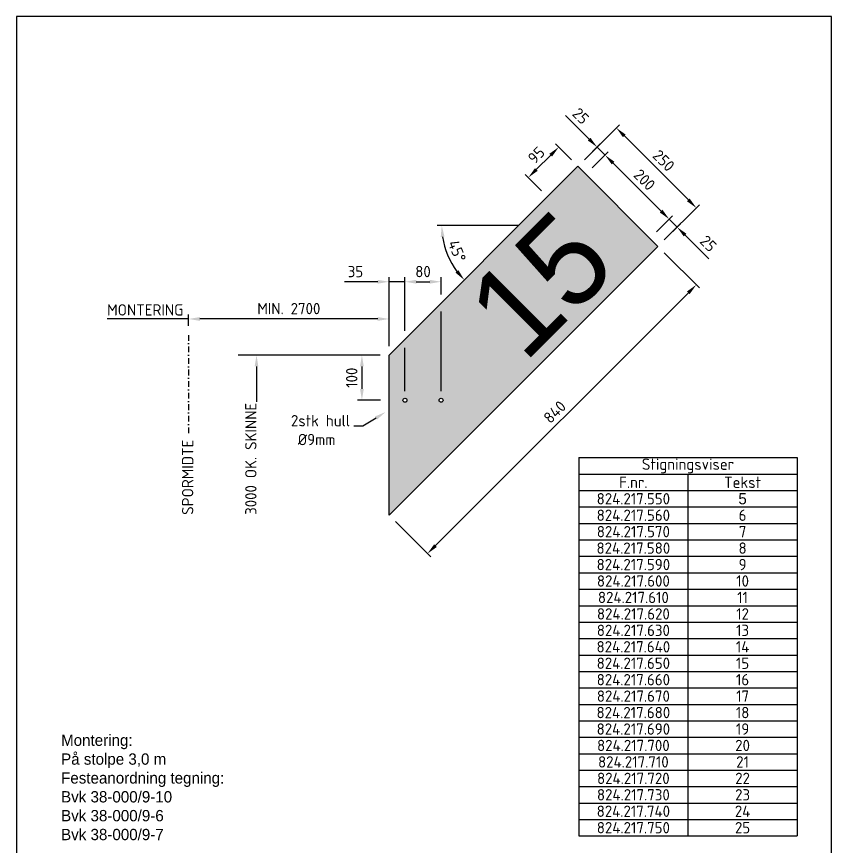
# Model space of a CAD drawing. Header units: millimetres. Extents: x 0 to 1800, y 0 to 2770.
# Drawn here: x 0 to 1800, y 937 to 2770 of the extents above; entities that cross this region are included whole.
import ezdxf
from ezdxf import colors
from ezdxf.entities.mleader import LeaderData, LeaderLine
from ezdxf.enums import TextEntityAlignment as Align
from ezdxf.math import Vec2, Vec3

# ---------------------------------------------------------------- set-up
doc = ezdxf.new("R2010")
doc.units = ezdxf.units.MM
doc.linetypes.add('DASHDOT', pattern=[25.4, 12.7, -6.35, 0, -6.35])
doc.layers.add('AM_6', color=2, linetype='Continuous', lineweight=35)
for name, color, linetype in [('DIM-ISO_1-10', 4, 'Continuous'), ('RAMME', 7, 'Continuous'), ('Senterlinjer', 4, 'DASHDOT'), ('Skilt', 250, 'Continuous'), ('Skilt-kontur', 4, 'Continuous'), ('Skilt-tekst', 7, 'Continuous'), ('Tekst', 2, 'Continuous')]:
    doc.layers.add(name, color=color, linetype=linetype)
doc.layers.add('Skravur-Gul', color=7, linetype='Continuous', true_color=0xffcc1f)
doc.styles.add('ISO25', font='ISO3098.shx')
doc.styles.add('NSB Myriad Semibold', font='Myrsmbd.ttf')
doc.dimstyles.new('DIM-ISO_1-10', dxfattribs={"dimscale": 10, "dimtxt": 2.5, "dimasz": 2.5, "dimexe": 1, "dimexo": 2, "dimgap": 1, "dimtad": 1, "dimdec": 0, "dimdsep": 46, "dimtxsty": 'ISO25', "dimcen": 0, "dimclrd": 256, "dimclre": 256, "dimclrt": 2, "dimadec": 0, "dimazin": 0, "dimtp": 0.1, "dimtm": 0.1, "dimtfac": 0.71, "dimtdec": 0, "dimtmove": 0, "dimatfit": 3, "dimfxl": 1, "dimtzin": 0, "dimarcsym": 0})

# ---------------------------------------------------------------- blocks, each defined once
blk = doc.blocks.new('*D8')
at = {"layer": 'Defpoints', "color": 0, "transparency": 16777216}
for p in [(1240, 2439.2), (1501.7, 2347.3), (1416.8, 2262.4)]:
    blk.add_point(p, dxfattribs=at)
at = {"layer": 'DIM-ISO_1-10', "lineweight": -2, "transparency": 16777216}
for p, q in [((1254.2, 2453.3), (1332, 2531.1)), ((1342.6, 2506.4), (1484, 2365)), ((1430.9, 2276.6), (1508.7, 2354.3))]:
    blk.add_line(p, q, dxfattribs=at)
at = {"layer": 'DIM-ISO_1-10', "transparency": 16777216}
for points in [[(1345.5, 2509.3), (1339.6, 2503.4), (1324.9, 2524.1)], [(1486.9, 2367.9), (1481, 2362), (1501.7, 2347.3)]]:
    blk.add_solid(points, dxfattribs=at)
at = {"layer": 'DIM-ISO_1-10', "color": 2, "transparency": 16777216, "insert": (1429.5, 2451.9), "char_height": 25, "attachment_point": 5, "rotation": 315, "style": 'ISO25'}
blk.add_mtext('250', dxfattribs=at)
blk = doc.blocks.new('*D9')
at = {"layer": 'Defpoints', "color": 0, "transparency": 16777216}
for p in [(1300.1, 2463.9), (1257.7, 2421.5), (1399.1, 2280.1)]:
    blk.add_point(p, dxfattribs=at)
at = {"layer": 'DIM-ISO_1-10', "lineweight": -2, "transparency": 16777216}
for p, q in [((1271.8, 2435.7), (1307.2, 2471)), ((1423.9, 2340.2), (1317.8, 2446.3)), ((1413.3, 2294.2), (1448.6, 2329.6))]:
    blk.add_line(p, q, dxfattribs=at)
at = {"layer": 'DIM-ISO_1-10', "transparency": 16777216}
for points in [[(1320.8, 2449.2), (1314.9, 2443.3), (1300.1, 2463.9)], [(1426.8, 2343.2), (1420.9, 2337.3), (1441.6, 2322.5)]]:
    blk.add_solid(points, dxfattribs=at)
at = {"layer": 'DIM-ISO_1-10', "color": 2, "transparency": 16777216, "insert": (1387.1, 2409.5), "char_height": 25, "attachment_point": 5, "rotation": 315, "style": 'ISO25'}
blk.add_mtext('200', dxfattribs=at)
blk = doc.blocks.new('*D10')
at = {"layer": 'Defpoints', "color": 0, "transparency": 16777216}
for p in [(1416.8, 2262.4), (822.8, 1668.5), (907.7, 1583.6)]:
    blk.add_point(p, dxfattribs=at)
at = {"layer": 'DIM-ISO_1-10', "lineweight": -2, "transparency": 16777216}
for p, q in [((1430.9, 2248.3), (1508.7, 2170.5)), ((1484, 2159.9), (925.4, 1601.3)), ((837, 1654.3), (914.8, 1576.5))]:
    blk.add_line(p, q, dxfattribs=at)
at = {"layer": 'DIM-ISO_1-10', "transparency": 16777216}
for points in [[(1481, 2162.8), (1486.9, 2156.9), (1501.7, 2177.6)], [(922.4, 1604.2), (928.3, 1598.3), (907.7, 1583.6)]]:
    blk.add_solid(points, dxfattribs=at)
at = {"layer": 'DIM-ISO_1-10', "color": 2, "transparency": 16777216, "insert": (1188.8, 1896.5), "char_height": 25, "attachment_point": 5, "rotation": 45, "style": 'ISO25'}
blk.add_mtext('840', dxfattribs=at)
blk = doc.blocks.new('*D11')
at = {"layer": 'Defpoints', "color": 0, "transparency": 16777216}
for p in [(1197.6, 2481.6), (1240, 2439.2), (1190.5, 2354.3)]:
    blk.add_point(p, dxfattribs=at)
at = {"layer": 'DIM-ISO_1-10', "lineweight": -2, "transparency": 16777216}
for p, q in [((1225.9, 2453.3), (1190.5, 2488.7)), ((1148.1, 2432.1), (1179.9, 2463.9)), ((1159.6, 2385.3), (1123.4, 2421.5))]:
    blk.add_line(p, q, dxfattribs=at)
at = {"layer": 'DIM-ISO_1-10', "transparency": 16777216}
for points in [[(1177, 2466.9), (1182.9, 2461), (1197.6, 2481.6)], [(1145.2, 2435.1), (1151.1, 2429.2), (1130.4, 2414.5)]]:
    blk.add_solid(points, dxfattribs=at)
at = {"layer": 'DIM-ISO_1-10', "color": 2, "transparency": 16777216, "insert": (1148.1, 2463.9), "char_height": 25, "attachment_point": 5, "rotation": 45, "style": 'ISO25'}
blk.add_mtext('95', dxfattribs=at)
blk = doc.blocks.new('*D13')
at = {"layer": 'Defpoints', "color": 0, "transparency": 16777216}
for p in [(857.8, 2184.2), (822.8, 2022), (857.8, 1922.5)]:
    blk.add_point(p, dxfattribs=at)
at = {"layer": 'DIM-ISO_1-10', "lineweight": -2, "transparency": 16777216}
for p, q in [((797.8, 2184.2), (724.3, 2184.2)), ((822.8, 2042), (822.8, 2194.2)), ((857.8, 2184.2), (822.8, 2184.2)), ((857.8, 2075.8), (857.8, 2194.2)), ((882.8, 2184.2), (907.8, 2184.2)), ((857.8, 1942.5), (857.8, 2038.3))]:
    blk.add_line(p, q, dxfattribs=at)
at = {"layer": 'DIM-ISO_1-10', "transparency": 16777216}
for points in [[(797.8, 2188.4), (797.8, 2180), (822.8, 2184.2)], [(882.8, 2188.4), (882.8, 2180), (857.8, 2184.2)]]:
    blk.add_solid(points, dxfattribs=at)
at = {"layer": 'DIM-ISO_1-10', "color": 2, "transparency": 16777216, "insert": (748.6, 2206.7), "char_height": 25, "attachment_point": 5, "style": 'ISO25'}
blk.add_mtext('35', dxfattribs=at)
blk = doc.blocks.new('*D14')
at = {"layer": 'Defpoints', "color": 0, "transparency": 16777216}
for p in [(937.8, 2184.2), (857.8, 1922.5), (937.8, 1922.5)]:
    blk.add_point(p, dxfattribs=at)
at = {"layer": 'DIM-ISO_1-10', "lineweight": -2, "transparency": 16777216}
for p, q in [((857.8, 2075.8), (857.8, 2194.2)), ((882.8, 2184.2), (912.8, 2184.2)), ((937.8, 2155.8), (937.8, 2194.2)), ((937.8, 1942.5), (937.8, 2118.3)), ((857.8, 1942.5), (857.8, 2038.3))]:
    blk.add_line(p, q, dxfattribs=at)
at = {"layer": 'DIM-ISO_1-10', "transparency": 16777216}
for points in [[(882.8, 2188.4), (882.8, 2180), (857.8, 2184.2)], [(912.8, 2188.4), (912.8, 2180), (937.8, 2184.2)]]:
    blk.add_solid(points, dxfattribs=at)
at = {"layer": 'DIM-ISO_1-10', "color": 2, "transparency": 16777216, "insert": (897.8, 2206.7), "char_height": 25, "attachment_point": 5, "style": 'ISO25'}
blk.add_mtext('80', dxfattribs=at)
blk = doc.blocks.new('*D15')
at = {"layer": 'Defpoints', "color": 0, "transparency": 16777216}
for p in [(822.8, 2022), (762.8, 1922.5), (857.8, 1922.5)]:
    blk.add_point(p, dxfattribs=at)
at = {"layer": 'DIM-ISO_1-10', "lineweight": -2, "transparency": 16777216}
for p, q in [((802.8, 2022), (752.8, 2022)), ((762.8, 1997), (762.8, 1947.5)), ((804.1, 1922.5), (752.8, 1922.5))]:
    blk.add_line(p, q, dxfattribs=at)
at = {"layer": 'DIM-ISO_1-10', "transparency": 16777216}
for points in [[(758.7, 1997), (767, 1997), (762.8, 2022)], [(758.7, 1947.5), (767, 1947.5), (762.8, 1922.5)]]:
    blk.add_solid(points, dxfattribs=at)
at = {"layer": 'DIM-ISO_1-10', "color": 2, "transparency": 16777216, "insert": (740.3, 1972.2), "char_height": 25, "attachment_point": 5, "rotation": 90, "style": 'ISO25'}
blk.add_mtext('100', dxfattribs=at)
blk = doc.blocks.new('*D16')
at = {"layer": 'Defpoints', "color": 0, "transparency": 16777216}
for p in [(1282.5, 2481.6), (1240, 2439.2), (1257.7, 2421.5)]:
    blk.add_point(p, dxfattribs=at)
at = {"layer": 'DIM-ISO_1-10', "lineweight": -2, "transparency": 16777216}
for p, q in [((1264.8, 2499.3), (1212.8, 2551.3)), ((1254.2, 2453.3), (1289.5, 2488.7)), ((1300.1, 2463.9), (1282.5, 2481.6)), ((1271.8, 2435.7), (1307.2, 2471)), ((1317.8, 2446.3), (1335.5, 2428.6))]:
    blk.add_line(p, q, dxfattribs=at)
at = {"layer": 'DIM-ISO_1-10', "transparency": 16777216}
for points in [[(1267.7, 2502.2), (1261.8, 2496.4), (1282.5, 2481.6)], [(1320.8, 2449.2), (1314.9, 2443.3), (1300.1, 2463.9)]]:
    blk.add_solid(points, dxfattribs=at)
at = {"layer": 'DIM-ISO_1-10', "color": 2, "transparency": 16777216, "insert": (1246.2, 2550.4), "char_height": 25, "attachment_point": 5, "rotation": 315, "style": 'ISO25'}
blk.add_mtext('25', dxfattribs=at)
blk = doc.blocks.new('*D17')
at = {"layer": 'Defpoints', "color": 0, "transparency": 16777216}
for p in [(1459.2, 2304.8), (1399.1, 2280.1), (1416.8, 2262.4)]:
    blk.add_point(p, dxfattribs=at)
at = {"layer": 'DIM-ISO_1-10', "lineweight": -2, "transparency": 16777216}
for p, q in [((1423.9, 2340.2), (1406.2, 2357.9)), ((1413.3, 2294.2), (1448.6, 2329.6)), ((1430.9, 2276.6), (1466.3, 2311.9)), ((1441.6, 2322.5), (1459.2, 2304.8)), ((1476.9, 2287.2), (1528.9, 2235.2))]:
    blk.add_line(p, q, dxfattribs=at)
at = {"layer": 'DIM-ISO_1-10', "transparency": 16777216}
for points in [[(1426.8, 2343.2), (1420.9, 2337.3), (1441.6, 2322.5)], [(1479.9, 2290.1), (1474, 2284.2), (1459.2, 2304.8)]]:
    blk.add_solid(points, dxfattribs=at)
at = {"layer": 'DIM-ISO_1-10', "color": 2, "transparency": 16777216, "insert": (1528, 2268.6), "char_height": 25, "attachment_point": 5, "rotation": 315, "style": 'ISO25'}
blk.add_mtext('25', dxfattribs=at)
blk = doc.blocks.new('*D18')
at = {"layer": 'Defpoints', "color": 0, "transparency": 16777216}
for p in [(380, 2102), (380, 2066.5), (822.8, 2022)]:
    blk.add_point(p, dxfattribs=at)
at = {"layer": 'DIM-ISO_1-10', "lineweight": -2, "transparency": 16777216}
for p, q in [((380, 2086.5), (380, 2112)), ((822.8, 2042), (822.8, 2112)), ((797.8, 2102), (405, 2102))]:
    blk.add_line(p, q, dxfattribs=at)
at = {"layer": 'DIM-ISO_1-10', "transparency": 16777216}
for points in [[(405, 2106.2), (405, 2097.8), (380, 2102)], [(797.8, 2106.2), (797.8, 2097.8), (822.8, 2102)]]:
    blk.add_solid(points, dxfattribs=at)
at = {"layer": 'DIM-ISO_1-10', "color": 2, "transparency": 16777216, "insert": (601.4, 2124.9), "char_height": 25, "attachment_point": 5, "style": 'ISO25'}
blk.add_mtext('MIN. 2700', dxfattribs=at)
blk = doc.blocks.new('*D19')
at = {"layer": 'Defpoints', "color": 0, "transparency": 16777216}
for p in [(1240, 2439.2), (929.2, 2308.4), (1109.2, 2308.4), (945, 2264.4), (822.8, 2022)]:
    blk.add_point(p, dxfattribs=at)
at = {"layer": 'DIM-ISO_1-10', "lineweight": -2, "transparency": 16777216}
blk.add_arc((1109.2, 2308.4), 170, 188.4335, 216.5665, dxfattribs=at)
at = {"layer": 'DIM-ISO_1-10', "transparency": 16777216}
for points in [[(936.9, 2283.2), (945.2, 2283.8), (939.2, 2308.4)], [(975.9, 2209.9), (969.5, 2204.4), (989, 2188.2)]]:
    blk.add_solid(points, dxfattribs=at)
at = {"layer": 'DIM-ISO_1-10', "color": 2, "transparency": 16777216, "insert": (973, 2252), "char_height": 25, "attachment_point": 5, "rotation": 292.5, "style": 'ISO25'}
blk.add_mtext('45°', dxfattribs=at)
blk = doc.blocks.new('*T23')
at = {"layer": 'Tekst', "color": 0, "linetype": 'ByBlock', "lineweight": -2, "transparency": 16777216}
for p, q in [((0, 0), (482.5, 0)), ((0, 0), (0, -835.7)), ((482.5, 0), (482.5, -835.7)), ((0, -36.3), (482.5, -36.3)), ((241.3, -36.3), (241.3, -835.7)), ((0, -72.7), (482.5, -72.7)), ((0, -109), (482.5, -109)), ((0, -145.3), (482.5, -145.3)), ((0, -181.7), (482.5, -181.7)), ((0, -218), (482.5, -218)), ((0, -254.3), (482.5, -254.3)), ((0, -290.7), (482.5, -290.7)), ((0, -327), (482.5, -327)), ((0, -363.3), (482.5, -363.3)), ((0, -399.7), (482.5, -399.7)), ((0, -436), (482.5, -436)), ((0, -472.3), (482.5, -472.3)), ((0, -508.7), (482.5, -508.7)), ((0, -545), (482.5, -545)), ((0, -581.3), (482.5, -581.3)), ((0, -617.7), (482.5, -617.7)), ((0, -654), (482.5, -654)), ((0, -690.3), (482.5, -690.3)), ((0, -726.7), (482.5, -726.7)), ((0, -763), (482.5, -763)), ((0, -799.3), (482.5, -799.3)), ((0, -835.7), (482.5, -835.7))]:
    blk.add_line(p, q, dxfattribs=at)
at = {"layer": 'Tekst', "color": 0, "transparency": 16777216, "char_height": 25, "attachment_point": 5, "style": 'ISO25'}
for s, insert, width in [('Stigningsviser ', (241.3, -18.2), 479.537), ('F.nr.', (120.6, -54.5), 238.268), ('Tekst', (361.9, -54.5), 238.268), ('824.217.550', (120.6, -90.8), 238.268), ('6', (361.9, -127.2), 238.268), ('7', (361.9, -163.5), 238.268), ('8', (361.9, -199.8), 238.268), ('9', (361.9, -236.2), 238.268), ('10', (361.9, -272.5), 238.268), ('11', (361.9, -308.8), 238.268), ('12', (361.9, -345.2), 238.268), ('13', (361.9, -381.5), 238.268), ('14', (361.9, -417.8), 238.268), ('15', (361.9, -454.2), 238.268), ('16', (361.9, -490.5), 238.268), ('17', (361.9, -526.8), 238.268), ('18', (361.9, -563.2), 238.268), ('19', (361.9, -599.5), 238.268), ('20', (361.9, -635.8), 238.268), ('21', (361.9, -672.2), 238.268), ('22', (361.9, -708.5), 238.268), ('23', (361.9, -744.8), 238.268), ('24', (361.9, -781.2), 238.268), ('25', (361.9, -817.5), 238.268)]:
    blk.add_mtext(s, dxfattribs=dict(at, insert=insert, width=width))
at = {"layer": 'Tekst', "color": 0, "transparency": 16777216, "char_height": 25, "width": 238.268, "attachment_point": 5}
for s, insert in [('5', (361.9, -90.8)), ('{\\Fiso3098|c0;824.217.560}', (120.6, -127.2)), ('{\\Fiso3098|c0;824.217.570}', (120.6, -163.5)), ('{\\Fiso3098|c0;824.217.580}', (120.6, -199.8)), ('{\\Fiso3098|c0;824.217.590}', (120.6, -236.2)), ('{\\Fiso3098|c0;824.217.600}', (120.6, -272.5)), ('{\\Fiso3098|c0;824.217.610}', (120.6, -308.8)), ('{\\Fiso3098|c0;824.217.620}', (120.6, -345.2)), ('{\\Fiso3098|c0;824.217.630}', (120.6, -381.5)), ('{\\Fiso3098|c0;824.217.640}', (120.6, -417.8)), ('{\\Fiso3098|c0;824.217.650}', (120.6, -454.2)), ('{\\Fiso3098|c0;824.217.660}', (120.6, -490.5)), ('{\\Fiso3098|c0;824.217.670}', (120.6, -526.8)), ('{\\Fiso3098|c0;824.217.680}', (120.6, -563.2)), ('{\\Fiso3098|c0;824.217.690}', (120.6, -599.5)), ('{\\Fiso3098|c0;824.217.700}', (120.6, -635.8)), ('{\\Fiso3098|c0;824.217.710}', (120.6, -672.2)), ('{\\Fiso3098|c0;824.217.720}', (120.6, -708.5)), ('{\\Fiso3098|c0;824.217.730}', (120.6, -744.8)), ('{\\Fiso3098|c0;824.217.740}', (120.6, -781.2)), ('{\\Fiso3098|c0;824.217.750}', (120.6, -817.5))]:
    blk.add_mtext(s, dxfattribs=dict(at, insert=insert))

msp = doc.modelspace()

# ---------------------------------------------------------------- hatches: boundary and pattern name
at = {"layer": 'Skravur-Gul'}
h = msp.add_hatch(color=256, dxfattribs=at)
h.dxf.hatch_style = 1
edge = h.paths.add_edge_path(flags=16)
edge.add_arc((937.8, 1922.5), 4.5, 0, 360)
edge = h.paths.add_edge_path(flags=16)
edge.add_arc((857.8, 1922.5), 4.5, 0, 360)
h.paths.add_polyline_path([(1416.8, 2262.4), (822.8, 1668.5), (822.8, 2022), (1240, 2439.2)])

# ---------------------------------------------------------------- linework, layer by layer
at = {"layer": 'DIM-ISO_1-10'}
for p, q in [((1109.2, 2308.4), (929.2, 2308.4)), ((380, 2102), (200, 2102)), ((760.8, 2022), (489.4, 2022))]:
    msp.add_line(p, q, dxfattribs=at)
at = {"layer": 'RAMME'}
msp.add_lwpolyline([(0, 0), (1800, 0), (1800, 2770), (0, 2770)], close=True, dxfattribs=at)
at = {"layer": 'Senterlinjer'}
msp.add_line((380, 2066.5), (380, 1843.6), dxfattribs=at)
at = {"layer": 'Skilt'}
msp.add_lwpolyline([(1416.8, 2262.4), (822.8, 1668.5), (822.8, 2022), (1240, 2439.2)], close=True, dxfattribs=at)
at = {"layer": 'Skilt-kontur'}
for centre in [(857.8, 1922.5), (937.8, 1922.5)]:
    msp.add_circle(centre, 4.5, dxfattribs=at)

# ---------------------------------------------------------------- block references
msp.add_blockref('*T23', (1241.9, 1795.6))

# ---------------------------------------------------------------- texts
at = {"layer": 'AM_6', "insert": (98.3, 1183.9), "char_height": 25, "attachment_point": 1}
msp.add_mtext_dynamic_manual_height_columns('Montering:\\PPå stolpe 3,0 m\\PFesteanordning tegning:\\PBvk 38-000/9-10\\PBvk 38-000/9-6\\PBvk 38-000/9-7', width=893.135, gutter_width=175, heights=[290.6], dxfattribs=at)
at = {"layer": 'Skilt-tekst', "insert": (1190.5, 2354.3), "char_height": 200, "attachment_point": 3, "rotation": 45, "style": 'NSB Myriad Semibold'}
msp.add_mtext_dynamic_manual_height_columns('15', width=220, gutter_width=0, heights=[300], dxfattribs=at)
at = {"layer": 'Tekst', "style": 'ISO25'}
msp.add_text('MONTERING', height=25, dxfattribs=at).set_placement((200, 2102), align=Align.BOTTOM_LEFT)
msp.add_text('SPORMIDTE', height=25, rotation=90, dxfattribs=at).set_placement((390.4, 1669.2))

# ---------------------------------------------------------------- dimensions: what is measured, and where the dimension line sits
at = {"layer": 'DIM-ISO_1-10'}
for base, p1, p2, angle, override, picture, middle in [((1282.5, 2481.6), (1257.7, 2421.5), (1240, 2439.2), 315, {"dimtmove": 0}, '*D16', (1246.2, 2550.4)), ((1197.6, 2481.6), (1190.5, 2354.3), (1240, 2439.2), 45, {"dimtmove": 2}, '*D11', (1148.1, 2463.9)), ((1459.2, 2304.8), (1399.1, 2280.1), (1416.8, 2262.4), 315, {"dimtmove": 0}, '*D17', (1528, 2268.6))]:
    dim = msp.add_linear_dim(base=base, p1=p1, p2=p2, angle=angle, dimstyle='DIM-ISO_1-10', override=override, dxfattribs=at)
    dim.commit()
    dim.dimension.update_dxf_attribs({"geometry": picture, "text_midpoint": middle})
for p1, p2, distance, picture, middle in [((1240, 2439.2), (1416.8, 2262.4), 120, '*D8', (1429.5, 2451.9)), ((1399.1, 2280.1), (1257.7, 2421.5), -60, '*D9', (1387.1, 2409.5)), ((1416.8, 2262.4), (822.8, 1668.5), 120, '*D10', (1188.8, 1896.5))]:
    dim = msp.add_aligned_dim(p1=p1, p2=p2, distance=distance, dimstyle='DIM-ISO_1-10', dxfattribs=at)
    dim.commit()
    dim.dimension.update_dxf_attribs({"geometry": picture, "text_midpoint": middle})
dim = msp.add_angular_dim_2l(base=(945, 2264.4), line1=((822.8, 2022), (1240, 2439.2)), line2=((1109.2, 2308.4), (929.2, 2308.4)), dimstyle='DIM-ISO_1-10', dxfattribs=at)
dim.commit()
dim.dimension.update_dxf_attribs({"geometry": '*D19', "text_midpoint": (973, 2252)})
dim = msp.add_linear_dim(base=(857.8, 2184.2), p1=(822.8, 2022), p2=(857.8, 1922.5), dimstyle='DIM-ISO_1-10', dxfattribs=at)
dim.commit()
dim.dimension.update_dxf_attribs({"geometry": '*D13', "text_midpoint": (748.6, 2184.2), "dimtype": 160})
dim = msp.add_linear_dim(base=(937.8, 2184.2), p1=(857.8, 1922.5), p2=(937.8, 1922.5), dimstyle='DIM-ISO_1-10', override={"dimtmove": 2}, dxfattribs=at)
dim.commit()
dim.dimension.update_dxf_attribs({"geometry": '*D14', "text_midpoint": (897.8, 2206.7)})
dim = msp.add_linear_dim(base=(380, 2102), p1=(822.8, 2022), p2=(380, 2066.5), text='MIN. 2700', dimstyle='DIM-ISO_1-10', dxfattribs=at)
dim.commit()
dim.dimension.update_dxf_attribs({"geometry": '*D18', "text_midpoint": (601.4, 2124.9)})
dim = msp.add_linear_dim(base=(762.8359, 1922.4531), p1=(822.8359, 2022.0065), p2=(857.8359, 1922.4531), angle=270, dimstyle='DIM-ISO_1-10', dxfattribs=at)
dim.commit()
dim.dimension.update_dxf_attribs({"geometry": '*D15', "text_midpoint": (740.3359, 1972.2298)})

# ---------------------------------------------------------------- leaders
ml = msp.add_multileader_mtext('Standard', dxfattribs=at)
ml.set_content('3000 OK. SKINNE', color=2, style='ISO25')
ml.set_leader_properties()
ml.build(insert=Vec2(0, 0))
ml.multileader.update_dxf_attribs({"text_left_attachment_type": 7, "text_right_attachment_type": 7, "text_top_attachment_type": 10, "text_bottom_attachment_type": 10, "dogleg_length": 2, "arrow_head_size": 25, "scale": 10})
ctx = ml.context
ctx.base_point, ctx.scale, ctx.char_height, ctx.arrow_head_size, ctx.landing_gap_size, ctx.plane_origin, ctx.plane_x_axis, ctx.plane_y_axis = Vec3(530, 1654.2), 10, 25, 25, 15, Vec3(580, 2022), Vec3(0, 1), Vec3(-1, 0)
ctx.left_attachment, ctx.right_attachment, ctx.top_attachment, ctx.bottom_attachment = 7, 7, 10, 10
notes = []
notes.append((ctx, [(1, (1, 1, 0), (530, 1939.2), (0, -1), 20, [(0, [(530, 2022)], 0, [])])]))
ctx.mtext.insert, ctx.mtext.text_direction, ctx.mtext.rotation, ctx.mtext.flow_direction = Vec3(505, 1669.2), Vec3(0, 1), 1.570796, 5
ml = msp.add_multileader_mtext('Standard', dxfattribs=at)
ml.set_content('2stk hull\\P %%C9mm', color=2, style='ISO25')
ml.set_leader_properties()
ml.build(insert=Vec2(0, 0))
ml.multileader.update_dxf_attribs({"text_left_attachment_type": 7, "text_right_attachment_type": 7, "text_top_attachment_type": 10, "text_bottom_attachment_type": 10, "dogleg_length": 2, "arrow_head_size": 25, "scale": 10})
ctx = ml.context
ctx.base_point, ctx.scale, ctx.char_height, ctx.arrow_head_size, ctx.landing_gap_size, ctx.plane_origin = Vec3(591.1, 1864.8), 10, 25, 25, 15, Vec3(857.6, 1811.3)
ctx.left_attachment, ctx.right_attachment, ctx.top_attachment, ctx.bottom_attachment = 7, 7, 10, 10
notes.append((ctx, [(0, (1, 1, 0), (764.9, 1864.8), (-1, 0), 20, [(0, [(815.2, 1896.5)], 0, [])])]))
ctx.mtext.insert, ctx.mtext.flow_direction = Vec3(606.1, 1889.8), 5
for ctx, leaders in notes:
    for number, flags, end, landing, length, lines in leaders:
        leader = LeaderData()
        leader.index, (leader.has_last_leader_line, leader.has_dogleg_vector, leader.attachment_direction) = number, flags
        leader.last_leader_point, leader.dogleg_vector, leader.dogleg_length = Vec3(end), Vec3(landing), length
        for number, points, colour, breaks in lines:
            line = LeaderLine()
            line.index, line.vertices, line.color, line.breaks = number, Vec3.list(points), colors.encode_raw_color(colour), breaks
            leader.lines.append(line)
        ctx.leaders.append(leader)

doc.saveas('drawing.dxf')
